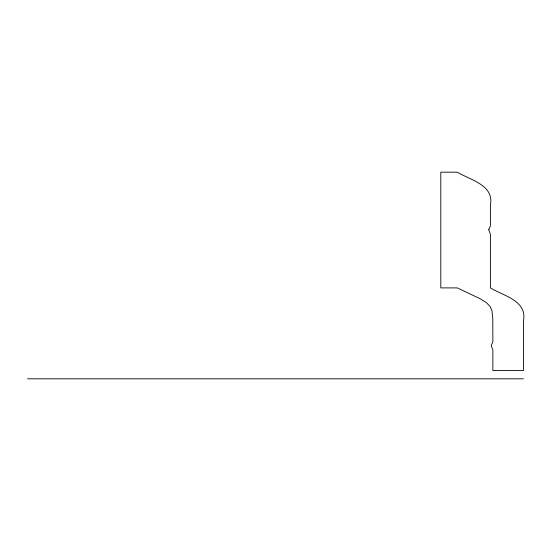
<?xml version="1.0" encoding="UTF-8"?>
<svg xmlns="http://www.w3.org/2000/svg" width="551" height="551" viewBox="0 0 551 551"><rect width="100%" height="100%" fill="white"/><g stroke="black" fill="none" stroke-linecap="round" stroke-linejoin="round"><path stroke-width="0.83" d="M27.55 378.819L523.436 378.819M488.737 229.733L490.39 234.175L490.39 287.897C503.407 295.846 527.459 300.612 523.45 320.957L523.45 370.548L492.87 370.548L492.87 349.885L491.21 345.752L492.87 341.62L492.773 318.512L491.967 310.798L490.149 306.494L486.492 302.726L480.286 298.814L457.33 287.897L440.8 287.897L440.8 172.181L457.33 172.181C470.347 180.136 494.399 184.895 490.39 205.248L490.39 225.91L488.737 229.733"/></g></svg>
